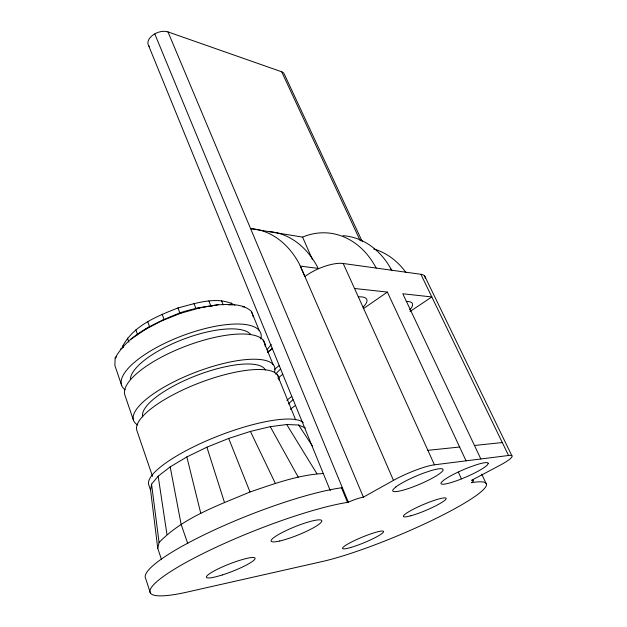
<?xml version="1.0" encoding="UTF-8"?>
<svg xmlns="http://www.w3.org/2000/svg" width="627" height="627" viewBox="0 0 627 627"><rect width="100%" height="100%" fill="white"/><g stroke="black" fill="none" stroke-linecap="round" stroke-linejoin="round"><path stroke-width="0.94" d="M259.163 330.429L251.427 311.36C242.383 303.225 229.427 304.408 218.149 304.769C205.194 306.603 192.27 308.664 179.847 312.889C155.896 322.639 128.237 334.348 115.149 358.064L114.882 365.525L121.575 385.127M122.916 347.452L123.01 345.618C134.013 325.186 157.526 316.063 177.982 307.935C195.749 303.374 217.694 295.435 234.921 305.216M161.39 559.198L157.753 548.319L150.582 490.243L151.569 484.138L158.176 476.167L170.191 466.872L186.846 456.942L206.894 447.184L228.698 438.438L250.416 431.415L270.261 426.673L286.711 424.526L298.632 425.012L305.396 427.967M157.753 548.319L159.062 542.504L151.569 484.138M271.256 344.576L267.141 349.49L268.168 352.006M159.062 542.504C183.531 517.212 218.298 505.456 250.001 491.968C273.889 483.926 298.154 474.804 323.556 473.51M272.604 348.165L267.541 352.288L272.69 348.502M115.149 358.064L116.622 356.896M144.649 329.739L161.985 320.71L163.984 319.167L162.15 314.198M120.392 349.176L123.597 346.919M363.37 308.688L387.376 292.08L466.065 460.845M130.432 339.489L149.547 326.683L147.753 321.714M410.066 311.478L431.831 296.939L402.8 293.765L480.846 458.98M508.56 455.492A28.199 4.17 -23.6 0 1 499.453 465.571L471.606 480.306A13.433 1.912 -23.3 0 1 472.115 482.171L471.347 482.672L471.959 482.578A101.119 13.708 -22.7 0 1 448.752 511.938A101.119 13.708 -22.7 0 1 322.372 561.51L187.779 591.935A119.263 18.857 -21.7 0 1 184.126 563.493A119.263 18.857 -21.7 0 1 347.507 502.384L349.874 501.553A15.495 2.579 -22.5 0 1 363.386 497.156L393.474 480.368A31.24 5.212 -23.1 0 1 434.44 464.819L508.56 455.492L420.866 274.289L343.212 263.489A28.803 10.416 -23.8 0 0 304.91 276.515L298.977 263.262A89.026 66.548 -86.3 0 0 250.596 228.612L302.567 237.108A81.62 64.949 -85.9 0 1 376.184 268.074M161.985 320.71L181.054 313.171L200.295 307.716L218.149 304.769M200.295 307.716L195.867 308.351L193.986 303.429M150.347 592.907L145.644 578.462A118.621 20.33 -21.6 0 1 213.995 530.121A118.621 20.33 -21.6 0 1 341.488 487.79L342.334 487.673M228.816 305.004L233.252 304.479M427.88 450.335L459.622 447.02M474.459 445.468L502.298 442.552M242.649 306.901L244.561 306.768M212.749 305.851L210.797 305.89L208.893 301.007M354.537 288.483L387.376 292.08M181.054 313.171L179.847 312.889L177.982 307.935M149.492 46.672A12.72 7.837 -22.5 0 1 153.113 34.924L155.966 33.247A12.72 7.837 -22.5 0 1 167.981 31.906L281.695 71.791A11.31 6.098 -26.1 0 1 284.235 73.986L362.343 241.748M298.632 425.012L312.536 446.283M286.711 424.526L316.925 473.73M270.261 426.673L298.217 477.123M424.691 276.06L511.883 455.774M250.416 431.415L275.308 483.346M481.724 474.153L486.434 484.185M281.695 71.791L360.282 240.831M458.306 472.076L461.448 478.895M343.212 263.489L434.44 464.819M302.567 237.108L312.434 259.484M393.474 480.368L300.388 266.114L318.155 268.403L316.745 265.605A87.231 66.203 -86.3 0 0 268.615 231.559M167.981 31.906L363.386 497.156M154.783 33.944L348.361 502.243M341.488 487.79L347.507 502.384M148.599 45.591L330.264 490.604M277.181 374.39L295.646 419.878M263.152 340.046L273.082 364.499M231.198 302.77L232.155 305.153M228.698 438.438L250.001 491.968M221.59 300.803L223.181 304.824M135.902 329.88L137.666 334.834M127.477 338.055L128.911 342.154M123.01 345.618L123.574 347.24M187.802 543.672L181.148 524.438L170.191 466.872M133.465 420.231L124.883 395.073A74.652 24.516 -20.7 0 1 191.697 344.004A74.652 24.516 -20.7 0 1 265.143 346.096M152.518 476.34L136.866 430.467A75.796 22.392 -20.9 0 1 205.46 380.652A75.796 22.392 -20.9 0 1 278.952 379.938M150.582 490.243L148.764 484.883A83.493 20.62 -21.2 0 1 215.374 437.121A83.493 20.62 -21.2 0 1 303.272 422.77M251.427 311.36L253.277 316.901M206.894 447.184L224.427 502.298M186.846 456.942L200.812 513.442M158.176 476.167L166.939 534.369M420.866 274.289A26.209 8.472 -24.9 0 1 425.231 278.247M343.008 235.666A80.037 64.503 -86 0 1 391.679 270.229M373.81 248.974A77.826 63.727 -86.8 0 1 406.022 272.596M390.402 268.489A79.253 64.173 -86.7 0 1 392.008 270.66M358.323 296.9A25.527 8.378 -23.8 0 1 363.096 307.073M409.658 309.84A24.108 7.406 -24.4 0 0 412.519 305.529L412.401 303.476A24.108 7.406 -24.4 0 0 406.163 301.509M290.411 409.313A64.871 16.576 -22.9 0 1 295.435 405.426M288.6 403.976A56.25 14.836 -22.9 0 1 292.958 399.744M286.845 400.363A64.581 17.047 -22.9 0 1 291.821 396.444M277.894 378.293A64.025 18.222 -23 0 1 282.777 374.28M275.7 374.241A55.576 16.263 -23 0 1 280.465 369.131M274.414 369.562A63.735 18.661 -23 0 1 279.258 365.525M142.76 416.939A65.663 20.017 -20.9 0 1 196.721 375.416A65.663 20.017 -20.9 0 1 265.315 369.899M137.744 424.981A75.405 22.995 -20.9 0 1 195.632 372.242A75.405 22.995 -20.9 0 1 274.375 372.728M130.353 379.453A64.753 21.851 -20.7 0 1 184.04 338.98A64.753 21.851 -20.7 0 1 250.565 334.301M125.196 389.869A74.276 25.072 -20.7 0 1 182.818 335.57A74.276 25.072 -20.7 0 1 260.848 339.011M488.229 463.345L487.579 464.709A25.723 3.88 -23.4 0 1 465.673 477.178L459.662 479.624A25.723 3.88 -23.4 0 1 441.369 482.406L443.344 480.517A25.723 3.88 -23.4 0 1 469.701 467.139L475.627 465.03A25.723 3.88 -23.4 0 1 488.229 463.345M395.755 487.022L393.38 489.193A27.384 4.444 -23.1 0 0 411.704 487.398L418.084 484.906A27.384 4.444 -23.1 0 0 443.187 469.803L442.45 468.855A27.384 4.444 -23.1 0 0 430.718 470.705L424.503 472.782A27.384 4.444 -23.1 0 0 395.755 487.022M222.224 574.983L216.699 576.581A26.13 3.981 -21.4 0 1 209.347 573.854A26.13 3.981 -21.4 0 1 239.835 560.303L245.47 558.704A26.13 3.981 -21.4 0 1 252.101 561.635A26.13 3.981 -21.4 0 1 222.224 574.983M410.904 515.778L407.213 516.648A23.191 3.19 -23 0 1 410.677 510.644A23.191 3.19 -23 0 1 439.127 498.88L442.787 498.057A23.191 3.19 -23 0 1 438.861 504.163A23.191 3.19 -23 0 1 410.904 515.778M279.744 541.007A27.306 4.428 -22 0 0 321.353 522.056A27.306 4.428 -22 0 0 288.263 529.572A27.306 4.428 -22 0 0 279.744 541.007M350.509 547.567A22.18 2.931 -22.5 0 0 383.41 532.151A22.18 2.931 -22.5 0 0 355.29 540.184A22.18 2.931 -22.5 0 0 350.509 547.567"/></g></svg>
